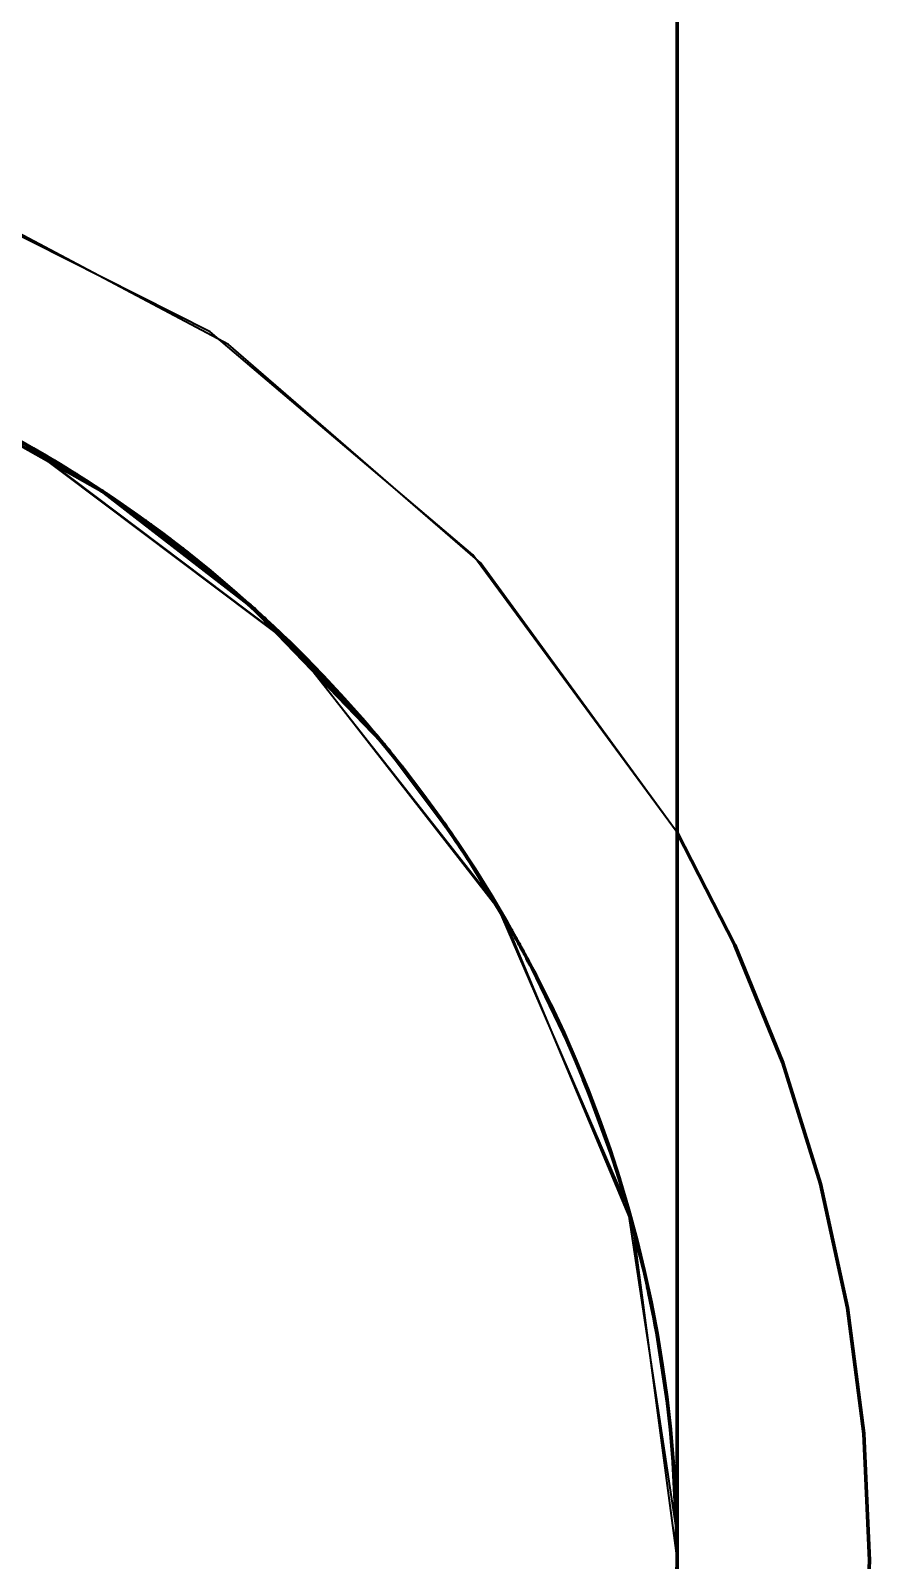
# Model space of a CAD drawing. Header units: millimetres. Extents: x 0 to 2382, y 0 to 420.
# Drawn here: x 185.59 to 185.7209, y 120.2906 to 120.5293 of the extents above; entities that cross this region are included whole.
import ezdxf

# ---------------------------------------------------------------- set-up
doc = ezdxf.new("R2010")
doc.units = ezdxf.units.MM
doc.linetypes.add('IRAM-E-TRAZOS', pattern=[5, 4, -1])
doc.layers.add('01-VISIBLE', color=7, linetype='CONTINUOUS', lineweight=70)
doc.layers.add('02-OCULTA', color=4, linetype='IRAM-E-TRAZOS', lineweight=35)

msp = doc.modelspace()

# ---------------------------------------------------------------- linework, layer by layer
at = {"layer": '01-VISIBLE'}
for points in [[(185.69085, 119.81063), (185.69085, 119.86116), (185.69085, 119.91168), (185.69085, 119.96221), (185.69085, 120.01274), (185.69085, 120.06326), (185.69085, 120.11379), (185.69085, 120.16432), (185.69085, 120.21484), (185.69085, 120.26537), (185.69085, 120.3159), (185.69085, 120.36642), (185.69085, 120.41695), (185.69085, 120.46747), (185.69085, 120.518), (185.69085, 120.56853), (185.69085, 120.61905), (185.69085, 120.66958), (185.69085, 120.72011), (185.69085, 120.77063)], [(185.69085, 120.29063), (185.69085, 120.34397), (185.69085, 120.3973), (185.69085, 120.45063), (185.69085, 120.50397), (185.69085, 120.5573), (185.69085, 120.61063), (185.69085, 120.66397), (185.69085, 120.7173), (185.69085, 120.77063)], [(185.49085, 120.49063), (185.52002, 120.48849), (185.54857, 120.48212), (185.57589, 120.47165), (185.60138, 120.45732), (185.62451, 120.43941), (185.64478, 120.41832)], [(185.59338, 120.46235), (185.59239, 120.46294), (185.59139, 120.46353), (185.59039, 120.4641), (185.58939, 120.46468), (185.58838, 120.46524), (185.58737, 120.4658)], [(185.59382, 120.46209), (185.59375, 120.46213), (185.59368, 120.46217), (185.59361, 120.46222), (185.59354, 120.46226), (185.59346, 120.4623), (185.59339, 120.46234)], [(185.59424, 120.46184), (185.59417, 120.46188), (185.5941, 120.46192), (185.59403, 120.46196), (185.59396, 120.462), (185.59389, 120.46204), (185.59383, 120.46208)], [(185.59699, 120.46014), (185.59696, 120.46016), (185.59693, 120.46018), (185.5969, 120.4602), (185.59686, 120.46022), (185.59683, 120.46024), (185.5968, 120.46026)], [(185.59716, 120.46004), (185.59714, 120.46005), (185.59711, 120.46007), (185.59708, 120.46009), (185.59706, 120.4601), (185.59703, 120.46012), (185.59701, 120.46013)], [(185.5972, 120.46001), (185.5972, 120.46001), (185.5972, 120.46001), (185.5972, 120.46001), (185.5972, 120.46001), (185.5972, 120.46001), (185.5972, 120.46002)], [(185.59741, 120.45988), (185.59741, 120.45988), (185.59741, 120.45988), (185.59741, 120.45988), (185.59741, 120.45988), (185.59741, 120.45988), (185.59741, 120.45988)], [(185.59761, 120.45975), (185.59761, 120.45975), (185.59761, 120.45975), (185.59761, 120.45975), (185.59761, 120.45975), (185.59761, 120.45975), (185.59761, 120.45975)], [(185.59781, 120.45963), (185.59781, 120.45963), (185.59781, 120.45963), (185.59781, 120.45963), (185.59781, 120.45963), (185.59781, 120.45963), (185.59781, 120.45963)], [(185.59802, 120.4595), (185.59802, 120.4595), (185.59802, 120.4595), (185.59802, 120.4595), (185.59802, 120.4595), (185.59802, 120.4595), (185.59802, 120.4595)], [(185.59822, 120.45937), (185.59822, 120.45937), (185.59822, 120.45937), (185.59822, 120.45937), (185.59822, 120.45937), (185.59822, 120.45937), (185.59822, 120.45937)], [(185.59842, 120.45924), (185.59842, 120.45924), (185.59842, 120.45924), (185.59842, 120.45924), (185.59842, 120.45924), (185.59842, 120.45924), (185.59842, 120.45924)], [(185.59862, 120.45911), (185.59862, 120.45911), (185.59862, 120.45911), (185.59862, 120.45911), (185.59862, 120.45911), (185.59862, 120.45911), (185.59862, 120.45911)], [(185.59883, 120.45898), (185.59883, 120.45898), (185.59883, 120.45898), (185.59883, 120.45898), (185.59883, 120.45898), (185.59883, 120.45898), (185.59883, 120.45898)], [(185.59903, 120.45885), (185.59903, 120.45885), (185.59903, 120.45885), (185.59903, 120.45885), (185.59903, 120.45885), (185.59903, 120.45885), (185.59903, 120.45885)], [(185.59923, 120.45872), (185.59923, 120.45872), (185.59923, 120.45872), (185.59923, 120.45872), (185.59923, 120.45872), (185.59923, 120.45872), (185.59923, 120.45872)], [(185.59943, 120.45859), (185.59943, 120.45859), (185.59943, 120.45859), (185.59943, 120.45859), (185.59943, 120.45859), (185.59943, 120.45859), (185.59943, 120.45859)], [(185.59983, 120.45833), (185.59983, 120.45833), (185.59983, 120.45833), (185.59983, 120.45833), (185.59983, 120.45833), (185.59983, 120.45833), (185.59983, 120.45833)], [(185.60003, 120.4582), (185.60003, 120.4582), (185.60003, 120.4582), (185.60003, 120.4582), (185.60003, 120.4582), (185.60003, 120.4582), (185.60003, 120.4582)], [(185.60023, 120.45807), (185.60023, 120.45807), (185.60023, 120.45807), (185.60023, 120.45807), (185.60023, 120.45807), (185.60023, 120.45807), (185.60023, 120.45807)], [(185.60043, 120.45794), (185.60043, 120.45794), (185.60043, 120.45794), (185.60043, 120.45794), (185.60043, 120.45794), (185.60043, 120.45794), (185.60043, 120.45794)], [(185.60059, 120.45783), (185.60059, 120.45783), (185.60059, 120.45783), (185.60059, 120.45783), (185.60059, 120.45783), (185.60059, 120.45783), (185.60059, 120.45783)], [(185.60075, 120.45773), (185.60075, 120.45773), (185.60075, 120.45773), (185.60075, 120.45773), (185.60075, 120.45773), (185.60075, 120.45773), (185.60075, 120.45773)], [(185.60091, 120.45762), (185.60091, 120.45762), (185.60091, 120.45762), (185.60091, 120.45762), (185.60091, 120.45762), (185.60091, 120.45762), (185.60091, 120.45762)], [(185.60137, 120.45733), (185.60131, 120.45736), (185.60125, 120.4574), (185.60119, 120.45744), (185.60113, 120.45748), (185.60106, 120.45752), (185.601, 120.45756)], [(185.60233, 120.45668), (185.60223, 120.45675), (185.60213, 120.45682), (185.60203, 120.45688), (185.60193, 120.45695), (185.60182, 120.45702), (185.60172, 120.45709)], [(185.60793, 120.45279), (185.6079, 120.4528), (185.60787, 120.45282), (185.60785, 120.45284), (185.60782, 120.45286), (185.60779, 120.45288), (185.60777, 120.4529)], [(185.60823, 120.45256), (185.60823, 120.45257), (185.60822, 120.45257), (185.60822, 120.45257), (185.60822, 120.45257), (185.60821, 120.45258), (185.60821, 120.45258)], [(185.60872, 120.45221), (185.60871, 120.45221), (185.6087, 120.45222), (185.60869, 120.45223), (185.60868, 120.45224), (185.60867, 120.45225), (185.60865, 120.45226)], [(185.6091, 120.45193), (185.6091, 120.45193), (185.6091, 120.45193), (185.6091, 120.45193), (185.6091, 120.45193), (185.6091, 120.45193), (185.6091, 120.45193)], [(185.60958, 120.45157), (185.60958, 120.45158), (185.60957, 120.45159), (185.60956, 120.45159), (185.60955, 120.4516), (185.60954, 120.4516), (185.60954, 120.45161)], [(185.61001, 120.45126), (185.61001, 120.45126), (185.61, 120.45127), (185.60999, 120.45127), (185.60999, 120.45128), (185.60998, 120.45128), (185.60998, 120.45129)], [(185.61007, 120.45122), (185.61006, 120.45122), (185.61005, 120.45123), (185.61005, 120.45123), (185.61004, 120.45123), (185.61004, 120.45124), (185.61003, 120.45124)], [(185.61012, 120.45118), (185.61011, 120.45118), (185.6101, 120.45119), (185.61009, 120.4512), (185.61009, 120.4512), (185.61008, 120.45121), (185.61007, 120.45122)], [(185.61017, 120.45114), (185.61016, 120.45114), (185.61016, 120.45115), (185.61015, 120.45116), (185.61014, 120.45116), (185.61013, 120.45117), (185.61012, 120.45117)], [(185.61023, 120.4511), (185.61022, 120.4511), (185.61021, 120.45111), (185.6102, 120.45112), (185.61019, 120.45112), (185.61019, 120.45113), (185.61018, 120.45113)], [(185.61028, 120.45106), (185.61027, 120.45106), (185.61026, 120.45107), (185.61026, 120.45108), (185.61025, 120.45108), (185.61024, 120.45109), (185.61023, 120.45109)], [(185.61033, 120.45102), (185.61033, 120.45103), (185.61032, 120.45103), (185.61031, 120.45104), (185.6103, 120.45104), (185.6103, 120.45105), (185.61029, 120.45105)], [(185.61039, 120.45098), (185.61038, 120.45099), (185.61037, 120.45099), (185.61037, 120.451), (185.61036, 120.451), (185.61035, 120.45101), (185.61034, 120.45101)], [(185.61044, 120.45094), (185.61043, 120.45095), (185.61043, 120.45095), (185.61042, 120.45095), (185.61041, 120.45096), (185.61041, 120.45096), (185.6104, 120.45097)], [(185.61049, 120.4509), (185.61049, 120.45091), (185.61048, 120.45091), (185.61047, 120.45091), (185.61047, 120.45092), (185.61046, 120.45092), (185.61045, 120.45093)], [(185.61055, 120.45086), (185.61054, 120.45087), (185.61053, 120.45087), (185.61053, 120.45087), (185.61052, 120.45088), (185.61052, 120.45088), (185.61051, 120.45089)], [(185.6106, 120.45082), (185.61059, 120.45083), (185.61058, 120.45083), (185.61057, 120.45084), (185.61056, 120.45085), (185.61056, 120.45085), (185.61055, 120.45086)], [(185.61065, 120.45078), (185.61064, 120.45079), (185.61064, 120.45079), (185.61063, 120.4508), (185.61062, 120.45081), (185.61061, 120.45081), (185.6106, 120.45082)], [(185.61071, 120.45074), (185.6107, 120.45075), (185.61069, 120.45075), (185.61068, 120.45076), (185.61067, 120.45077), (185.61066, 120.45077), (185.61066, 120.45078)], [(185.61076, 120.4507), (185.61075, 120.45071), (185.61074, 120.45071), (185.61073, 120.45072), (185.61073, 120.45072), (185.61072, 120.45073), (185.61071, 120.45074)], [(185.61081, 120.45066), (185.6108, 120.45067), (185.6108, 120.45067), (185.61079, 120.45068), (185.61078, 120.45068), (185.61077, 120.45069), (185.61077, 120.4507)], [(185.61086, 120.45062), (185.61086, 120.45063), (185.61085, 120.45063), (185.61084, 120.45064), (185.61084, 120.45064), (185.61083, 120.45065), (185.61082, 120.45065)], [(185.61092, 120.45058), (185.61091, 120.45059), (185.6109, 120.45059), (185.6109, 120.4506), (185.61089, 120.4506), (185.61088, 120.45061), (185.61088, 120.45061)], [(185.61097, 120.45054), (185.61096, 120.45055), (185.61096, 120.45055), (185.61095, 120.45056), (185.61094, 120.45056), (185.61094, 120.45057), (185.61093, 120.45057)], [(185.61102, 120.4505), (185.61102, 120.45051), (185.61101, 120.45051), (185.611, 120.45052), (185.611, 120.45052), (185.61099, 120.45053), (185.61099, 120.45053)], [(185.61108, 120.45046), (185.61107, 120.45047), (185.61106, 120.45047), (185.61106, 120.45048), (185.61105, 120.45048), (185.61105, 120.45049), (185.61104, 120.45049)], [(185.61113, 120.45042), (185.61112, 120.45043), (185.61112, 120.45043), (185.61111, 120.45044), (185.61111, 120.45044), (185.6111, 120.45044), (185.6111, 120.45045)], [(185.61118, 120.45038), (185.61117, 120.45039), (185.61117, 120.4504), (185.61116, 120.4504), (185.61115, 120.45041), (185.61114, 120.45041), (185.61113, 120.45042)], [(185.61124, 120.45034), (185.61123, 120.45035), (185.61122, 120.45035), (185.61121, 120.45036), (185.6112, 120.45037), (185.61119, 120.45037), (185.61119, 120.45038)], [(185.61129, 120.4503), (185.61128, 120.45031), (185.61127, 120.45031), (185.61127, 120.45032), (185.61126, 120.45033), (185.61125, 120.45033), (185.61124, 120.45034)], [(185.61134, 120.45026), (185.61133, 120.45027), (185.61133, 120.45027), (185.61132, 120.45028), (185.61131, 120.45029), (185.6113, 120.45029), (185.6113, 120.4503)], [(185.6114, 120.45022), (185.61139, 120.45023), (185.61138, 120.45023), (185.61137, 120.45024), (185.61137, 120.45024), (185.61136, 120.45025), (185.61135, 120.45026)], [(185.61145, 120.45018), (185.61144, 120.45019), (185.61143, 120.45019), (185.61143, 120.4502), (185.61142, 120.4502), (185.61141, 120.45021), (185.61141, 120.45021)], [(185.6115, 120.45014), (185.61149, 120.45015), (185.61149, 120.45015), (185.61148, 120.45016), (185.61147, 120.45016), (185.61147, 120.45017), (185.61146, 120.45017)], [(185.61155, 120.4501), (185.61155, 120.45011), (185.61154, 120.45011), (185.61153, 120.45012), (185.61153, 120.45012), (185.61152, 120.45013), (185.61151, 120.45013)], [(185.61161, 120.45006), (185.6116, 120.45007), (185.61159, 120.45007), (185.61159, 120.45008), (185.61158, 120.45008), (185.61157, 120.45009), (185.61157, 120.45009)], [(185.61166, 120.45002), (185.61165, 120.45003), (185.61165, 120.45003), (185.61164, 120.45004), (185.61164, 120.45004), (185.61163, 120.45005), (185.61162, 120.45005)], [(185.61171, 120.44998), (185.6117, 120.44999), (185.6117, 120.45), (185.61169, 120.45), (185.61168, 120.45001), (185.61167, 120.45002), (185.61166, 120.45002)], [(185.61177, 120.44994), (185.61176, 120.44995), (185.61175, 120.44996), (185.61174, 120.44996), (185.61173, 120.44997), (185.61172, 120.44997), (185.61171, 120.44998)], [(185.61182, 120.4499), (185.61181, 120.44991), (185.6118, 120.44991), (185.61179, 120.44992), (185.61179, 120.44993), (185.61178, 120.44993), (185.61177, 120.44994)], [(185.61187, 120.44986), (185.61186, 120.44987), (185.61186, 120.44987), (185.61185, 120.44988), (185.61184, 120.44989), (185.61183, 120.44989), (185.61182, 120.4499)], [(185.61192, 120.44982), (185.61192, 120.44983), (185.61191, 120.44983), (185.6119, 120.44984), (185.61189, 120.44984), (185.61189, 120.44985), (185.61188, 120.44986)], [(185.61198, 120.44978), (185.61197, 120.44979), (185.61196, 120.44979), (185.61195, 120.4498), (185.61195, 120.4498), (185.61194, 120.44981), (185.61193, 120.44982)], [(185.61203, 120.44974), (185.61202, 120.44975), (185.61202, 120.44975), (185.61201, 120.44976), (185.612, 120.44976), (185.61199, 120.44977), (185.61199, 120.44977)], [(185.61208, 120.4497), (185.61208, 120.44971), (185.61207, 120.44971), (185.61206, 120.44972), (185.61205, 120.44972), (185.61205, 120.44973), (185.61204, 120.44973)], [(185.61213, 120.44966), (185.61213, 120.44967), (185.61212, 120.44967), (185.61212, 120.44968), (185.61211, 120.44968), (185.6121, 120.44969), (185.6121, 120.44969)], [(185.61219, 120.44962), (185.61218, 120.44963), (185.61217, 120.44963), (185.61217, 120.44964), (185.61216, 120.44964), (185.61216, 120.44964), (185.61215, 120.44965)], [(185.61412, 120.44813), (185.61389, 120.44831), (185.61366, 120.44849), (185.61343, 120.44867), (185.6132, 120.44885), (185.61296, 120.44903), (185.61273, 120.44921)], [(185.61423, 120.44804), (185.61422, 120.44805), (185.61421, 120.44806), (185.6142, 120.44806), (185.61419, 120.44807), (185.61418, 120.44808), (185.61417, 120.44808)], [(185.61442, 120.44789), (185.61442, 120.4479), (185.61441, 120.4479), (185.61441, 120.4479), (185.61441, 120.4479), (185.61441, 120.4479), (185.61441, 120.4479)], [(185.61454, 120.4478), (185.61453, 120.44781), (185.61451, 120.44782), (185.6145, 120.44783), (185.61448, 120.44784), (185.61447, 120.44785), (185.61446, 120.44786)], [(185.61476, 120.44762), (185.61476, 120.44762), (185.61476, 120.44762), (185.61476, 120.44762), (185.61476, 120.44762), (185.61476, 120.44762), (185.61476, 120.44762)], [(185.61499, 120.44744), (185.61499, 120.44744), (185.61499, 120.44744), (185.61499, 120.44745), (185.61499, 120.44745), (185.61499, 120.44745), (185.61499, 120.44745)], [(185.61517, 120.4473), (185.61516, 120.44731), (185.61515, 120.44731), (185.61514, 120.44732), (185.61513, 120.44733), (185.61512, 120.44734), (185.61512, 120.44734)], [(185.61535, 120.44716), (185.61535, 120.44716), (185.61535, 120.44716), (185.61535, 120.44716), (185.61535, 120.44716), (185.61535, 120.44716), (185.61535, 120.44716)], [(185.61553, 120.44701), (185.61553, 120.44701), (185.61553, 120.44701), (185.61553, 120.44701), (185.61553, 120.44701), (185.61553, 120.44701), (185.61553, 120.44701)], [(185.61572, 120.44687), (185.61572, 120.44687), (185.61572, 120.44687), (185.61572, 120.44687), (185.61572, 120.44687), (185.61572, 120.44687), (185.61572, 120.44687)], [(185.6159, 120.44672), (185.6159, 120.44672), (185.6159, 120.44672), (185.6159, 120.44672), (185.6159, 120.44672), (185.6159, 120.44672), (185.6159, 120.44672)], [(185.61608, 120.44657), (185.61608, 120.44657), (185.61608, 120.44657), (185.61608, 120.44657), (185.61608, 120.44657), (185.61608, 120.44657), (185.61608, 120.44657)], [(185.61626, 120.44643), (185.61626, 120.44643), (185.61626, 120.44643), (185.61626, 120.44643), (185.61626, 120.44643), (185.61626, 120.44643), (185.61626, 120.44643)], [(185.61644, 120.44628), (185.61644, 120.44628), (185.61644, 120.44628), (185.61644, 120.44628), (185.61644, 120.44628), (185.61644, 120.44628), (185.61644, 120.44628)], [(185.61662, 120.44614), (185.61662, 120.44614), (185.61662, 120.44614), (185.61662, 120.44614), (185.61662, 120.44614), (185.61662, 120.44614), (185.61662, 120.44614)], [(185.6168, 120.44599), (185.6168, 120.44599), (185.6168, 120.44599), (185.6168, 120.44599), (185.6168, 120.44599), (185.6168, 120.44599), (185.6168, 120.44599)], [(185.62502, 120.43895), (185.62483, 120.43913), (185.62463, 120.4393), (185.62444, 120.43947), (185.62425, 120.43965), (185.62405, 120.43982), (185.62386, 120.44)], [(185.62588, 120.43817), (185.62588, 120.43817), (185.62588, 120.43817), (185.62588, 120.43817), (185.62588, 120.43817), (185.62588, 120.43817), (185.62588, 120.43817)], [(185.62611, 120.43796), (185.62611, 120.43796), (185.62611, 120.43796), (185.62611, 120.43796), (185.62611, 120.43796), (185.62611, 120.43796), (185.62611, 120.43796)], [(185.62674, 120.43737), (185.62668, 120.43744), (185.62661, 120.4375), (185.62654, 120.43756), (185.62647, 120.43763), (185.6264, 120.43769), (185.62633, 120.43775)], [(185.63351, 120.43081), (185.6324, 120.43192), (185.63129, 120.43303), (185.63017, 120.43412), (185.62905, 120.43521), (185.62791, 120.43629), (185.62676, 120.43735)], [(185.64588, 120.41699), (185.64524, 120.41777), (185.6446, 120.41854), (185.64396, 120.41931), (185.64331, 120.42008), (185.64266, 120.42084), (185.642, 120.42161)], [(185.64502, 120.41804), (185.6452, 120.41782), (185.64538, 120.4176), (185.64556, 120.41738), (185.64574, 120.41716), (185.64592, 120.41693), (185.6461, 120.41671)], [(185.64611, 120.41671), (185.64607, 120.41675), (185.64603, 120.4168), (185.646, 120.41685), (185.64596, 120.41689), (185.64592, 120.41694), (185.64588, 120.41699)], [(185.64787, 120.4145), (185.64758, 120.41487), (185.64729, 120.41524), (185.647, 120.4156), (185.6467, 120.41597), (185.64641, 120.41634), (185.64611, 120.4167)], [(185.64797, 120.41438), (185.64796, 120.41439), (185.64795, 120.41441), (185.64793, 120.41443), (185.64792, 120.41444), (185.64791, 120.41446), (185.6479, 120.41447)], [(185.64805, 120.41428), (185.64804, 120.4143), (185.64802, 120.41431), (185.64801, 120.41433), (185.648, 120.41434), (185.64799, 120.41436), (185.64798, 120.41437)], [(185.64806, 120.41427), (185.64806, 120.41427), (185.64806, 120.41427), (185.64806, 120.41427), (185.64805, 120.41427), (185.64805, 120.41427), (185.64805, 120.41427)], [(185.6547, 120.40532), (185.65466, 120.40538), (185.65462, 120.40544), (185.65458, 120.40549), (185.65454, 120.40555), (185.6545, 120.40561), (185.65446, 120.40567)], [(185.65482, 120.40515), (185.6548, 120.40518), (185.65478, 120.40521), (185.65476, 120.40524), (185.65474, 120.40527), (185.65472, 120.40529), (185.6547, 120.40532)], [(185.65713, 120.40177), (185.65675, 120.40234), (185.65636, 120.4029), (185.65598, 120.40347), (185.6556, 120.40403), (185.65521, 120.40459), (185.65482, 120.40515)], [(185.72085, 120.29063), (185.72, 120.31041), (185.71745, 120.33003), (185.71322, 120.34937), (185.70735, 120.36827), (185.69987, 120.3866), (185.69085, 120.40421)], [(185.72085, 120.29063), (185.72, 120.31041), (185.71745, 120.33003), (185.71322, 120.34937), (185.70735, 120.36827), (185.69987, 120.3866), (185.69085, 120.40421)], [(185.65715, 120.40174), (185.65715, 120.40174), (185.65714, 120.40175), (185.65714, 120.40175), (185.65714, 120.40175), (185.65714, 120.40175), (185.65714, 120.40175)], [(185.65731, 120.4015), (185.65729, 120.40152), (185.65728, 120.40155), (185.65726, 120.40157), (185.65725, 120.40159), (185.65723, 120.40162), (185.65721, 120.40164)], [(185.65842, 120.39981), (185.65824, 120.40008), (185.65807, 120.40035), (185.65789, 120.40063), (185.65771, 120.4009), (185.65753, 120.40117), (185.65735, 120.40144)], [(185.6589, 120.39907), (185.65893, 120.39903), (185.65895, 120.39899), (185.65898, 120.39895), (185.65901, 120.39891), (185.65903, 120.39886), (185.65906, 120.39882)], [(185.6591, 120.39877), (185.6591, 120.39877), (185.6591, 120.39877), (185.6591, 120.39877), (185.6591, 120.39877), (185.6591, 120.39877), (185.6591, 120.39877)], [(185.6591, 120.39876), (185.65913, 120.39872), (185.65916, 120.39868), (185.65918, 120.39863), (185.65921, 120.39859), (185.65924, 120.39855), (185.65926, 120.39851)], [(185.6593, 120.39844), (185.65931, 120.39843), (185.65932, 120.39842), (185.65933, 120.39841), (185.65934, 120.3984), (185.65934, 120.39838), (185.65935, 120.39837)], [(185.65935, 120.39837), (185.65935, 120.39837), (185.65936, 120.39836), (185.65936, 120.39836), (185.65936, 120.39835), (185.65936, 120.39835), (185.65937, 120.39835)], [(185.66508, 120.38885), (185.66507, 120.38886), (185.66506, 120.38888), (185.66505, 120.38889), (185.66504, 120.38891), (185.66503, 120.38893), (185.66502, 120.38894)], [(185.66614, 120.38692), (185.66597, 120.38724), (185.66579, 120.38756), (185.66561, 120.38788), (185.66544, 120.3882), (185.66526, 120.38852), (185.66508, 120.38884)], [(185.66704, 120.38528), (185.66689, 120.38556), (185.66674, 120.38583), (185.66659, 120.3861), (185.66644, 120.38638), (185.66629, 120.38665), (185.66615, 120.38692)], [(185.66713, 120.3851), (185.66712, 120.38513), (185.6671, 120.38516), (185.66708, 120.38519), (185.66707, 120.38522), (185.66705, 120.38525), (185.66704, 120.38528)], [(185.66881, 120.3819), (185.66854, 120.38244), (185.66826, 120.38297), (185.66798, 120.3835), (185.6677, 120.38404), (185.66742, 120.38457), (185.66714, 120.3851)], [(185.66868, 120.38215), (185.66868, 120.38215), (185.66868, 120.38215), (185.66868, 120.38215), (185.66868, 120.38215), (185.66868, 120.38215), (185.66868, 120.38215)], [(185.66877, 120.38199), (185.66877, 120.38199), (185.66877, 120.38199), (185.66877, 120.38199), (185.66877, 120.38199), (185.66877, 120.38199), (185.66877, 120.38199)], [(185.6689, 120.38172), (185.66889, 120.38175), (185.66887, 120.38178), (185.66886, 120.38181), (185.66884, 120.38184), (185.66883, 120.38187), (185.66881, 120.3819)], [(185.66885, 120.38182), (185.66885, 120.38182), (185.66885, 120.38182), (185.66885, 120.38182), (185.66885, 120.38182), (185.66885, 120.38182), (185.66885, 120.38182)], [(185.67219, 120.37499), (185.67166, 120.37612), (185.67112, 120.37724), (185.67058, 120.37837), (185.67003, 120.37949), (185.66947, 120.38061), (185.6689, 120.38172)], [(185.66894, 120.38165), (185.66894, 120.38165), (185.66894, 120.38165), (185.66894, 120.38165), (185.66894, 120.38165), (185.66894, 120.38165), (185.66894, 120.38165)], [(185.67476, 120.36923), (185.67476, 120.36923), (185.67476, 120.36923), (185.67476, 120.36923), (185.67476, 120.36923), (185.67476, 120.36923), (185.67476, 120.36923)], [(185.67483, 120.36907), (185.67483, 120.36907), (185.67483, 120.36907), (185.67483, 120.36907), (185.67483, 120.36907), (185.67483, 120.36907), (185.67483, 120.36907)], [(185.67489, 120.36891), (185.67489, 120.36891), (185.67489, 120.36891), (185.67489, 120.36891), (185.67489, 120.36891), (185.67489, 120.36891), (185.67489, 120.36891)], [(185.67613, 120.36593), (185.67613, 120.36595), (185.67612, 120.36596), (185.67611, 120.36598), (185.67611, 120.366), (185.6761, 120.36601), (185.67609, 120.36603)], [(185.67617, 120.36585), (185.67617, 120.36585), (185.67617, 120.36585), (185.67617, 120.36585), (185.67617, 120.36585), (185.67617, 120.36585), (185.67617, 120.36585)], [(185.6762, 120.36578), (185.6762, 120.36578), (185.6762, 120.36578), (185.6762, 120.36578), (185.6762, 120.36578), (185.6762, 120.36578), (185.6762, 120.36578)], [(185.67833, 120.36029), (185.67799, 120.3612), (185.67764, 120.36211), (185.67729, 120.36301), (185.67694, 120.36392), (185.67658, 120.36482), (185.67622, 120.36572)], [(185.68623, 120.33338), (185.68623, 120.3334), (185.68622, 120.33341), (185.68622, 120.33342), (185.68622, 120.33343), (185.68622, 120.33344), (185.68621, 120.33345)], [(185.68641, 120.33253), (185.68638, 120.33267), (185.68635, 120.33281), (185.68632, 120.33295), (185.68629, 120.33309), (185.68626, 120.33324), (185.68623, 120.33338)], [(185.68646, 120.33233), (185.68645, 120.33236), (185.68644, 120.33239), (185.68643, 120.33243), (185.68643, 120.33246), (185.68642, 120.33249), (185.68641, 120.33253)], [(185.6879, 120.32488), (185.68768, 120.32612), (185.68745, 120.32737), (185.68721, 120.32861), (185.68697, 120.32984), (185.68672, 120.33108), (185.68646, 120.33232)], [(185.68794, 120.32463), (185.68793, 120.32466), (185.68793, 120.32469), (185.68792, 120.32473), (185.68792, 120.32476), (185.68791, 120.32479), (185.68791, 120.32483)], [(185.69027, 120.30587), (185.69027, 120.3059), (185.69026, 120.30593), (185.69026, 120.30597), (185.69026, 120.306), (185.69026, 120.30603), (185.69025, 120.30607)], [(185.69027, 120.3058), (185.69027, 120.3058), (185.69027, 120.3058), (185.69027, 120.3058), (185.69027, 120.3058), (185.69027, 120.3058), (185.69027, 120.3058)], [(185.69028, 120.30569), (185.69028, 120.30569), (185.69028, 120.30569), (185.69028, 120.30569), (185.69028, 120.30569), (185.69028, 120.30569), (185.69028, 120.30569)], [(185.69051, 120.30232), (185.69051, 120.30232), (185.69051, 120.30232), (185.69051, 120.30232), (185.69051, 120.30232), (185.69051, 120.30232), (185.69051, 120.30232)], [(185.69052, 120.3022), (185.69052, 120.3022), (185.69052, 120.30219), (185.69052, 120.30219), (185.69052, 120.30219), (185.69052, 120.30219), (185.69052, 120.30218)], [(185.69052, 120.30216), (185.69054, 120.30172), (185.69057, 120.30128), (185.69059, 120.30085), (185.69061, 120.30041), (185.69063, 120.29997), (185.69065, 120.29953)], [(185.69065, 120.29953), (185.69066, 120.29948), (185.69066, 120.29943), (185.69066, 120.29938), (185.69066, 120.29933), (185.69066, 120.29928), (185.69067, 120.29923)], [(185.69067, 120.29923), (185.69067, 120.29921), (185.69067, 120.29919), (185.69067, 120.29917), (185.69067, 120.29915), (185.69067, 120.29913), (185.69067, 120.29911)], [(185.69077, 120.29635), (185.69077, 120.29635), (185.69077, 120.29635), (185.69077, 120.29635), (185.69077, 120.29635), (185.69077, 120.29635), (185.69077, 120.29635)], [(185.69081, 120.29476), (185.6908, 120.29501), (185.6908, 120.29525), (185.69079, 120.2955), (185.69079, 120.29575), (185.69078, 120.29599), (185.69077, 120.29624)], [(185.69081, 120.29474), (185.69082, 120.29405), (185.69083, 120.29337), (185.69084, 120.29269), (185.69085, 120.292), (185.69085, 120.29132), (185.69085, 120.29063)], [(185.69085, 120.29063), (185.69085, 120.29132), (185.69085, 120.292), (185.69084, 120.29269), (185.69083, 120.29337), (185.69082, 120.29405), (185.69081, 120.29474)], [(185.69085, 120.29063), (185.69059, 120.28036), (185.6898, 120.27012), (185.68848, 120.25993), (185.68664, 120.24983), (185.68429, 120.23983), (185.68143, 120.22996)], [(185.69081, 120.28653), (185.69082, 120.28721), (185.69083, 120.28789), (185.69084, 120.28858), (185.69085, 120.28926), (185.69085, 120.28995), (185.69085, 120.29063)], [(185.69085, 120.17705), (185.69987, 120.19467), (185.70735, 120.21299), (185.71322, 120.2319), (185.71745, 120.25123), (185.72, 120.27086), (185.72085, 120.29063)], [(185.69085, 120.17705), (185.69987, 120.19467), (185.70735, 120.21299), (185.71322, 120.2319), (185.71745, 120.25123), (185.72, 120.27086), (185.72085, 120.29063)], [(185.69085, 119.81063), (185.69085, 119.86397), (185.69085, 119.9173), (185.69085, 119.97063), (185.69085, 120.02397), (185.69085, 120.0773), (185.69085, 120.13063), (185.69085, 120.18397), (185.69085, 120.2373), (185.69085, 120.29063)]]:
    msp.add_lwpolyline(points, dxfattribs=at)
msp.add_circle((185.49085, 120.29063), 0.2, dxfattribs=at)
at = {"layer": '02-OCULTA'}
for points in [[(185.69085, 120.40421), (185.66021, 120.44625), (185.62091, 120.48033), (185.57495, 120.50471), (185.52469, 120.51813), (185.4727, 120.51992), (185.42164, 120.50997), (185.37412, 120.48881), (185.33257, 120.45751), (185.29912, 120.41767), (185.27547, 120.37133)], [(185.69085, 120.40421), (185.65902, 120.44754), (185.618, 120.48229), (185.57003, 120.50657), (185.51773, 120.51906), (185.46397, 120.51906), (185.41167, 120.50657), (185.3637, 120.48229), (185.32268, 120.44754), (185.29085, 120.40421)], [(185.48753, 120.4906), (185.53994, 120.48451), (185.58893, 120.46493), (185.63109, 120.43322), (185.6635, 120.39159), (185.68389, 120.34293), (185.69085, 120.29063)], [(185.49085, 120.49063), (185.54195, 120.48399), (185.58966, 120.46452), (185.63081, 120.4335), (185.66267, 120.39299), (185.68312, 120.34569), (185.69081, 120.29474)], [(185.59339, 120.46234), (185.59339, 120.46235), (185.59339, 120.46235), (185.59339, 120.46235), (185.59338, 120.46235), (185.59338, 120.46235), (185.59338, 120.46235)], [(185.59383, 120.46208), (185.59383, 120.46209), (185.59383, 120.46209), (185.59382, 120.46209), (185.59382, 120.46209), (185.59382, 120.46209), (185.59382, 120.46209)], [(185.5968, 120.46026), (185.59637, 120.46053), (185.59595, 120.46079), (185.59552, 120.46106), (185.59509, 120.46132), (185.59466, 120.46158), (185.59424, 120.46184)], [(185.59701, 120.46013), (185.59701, 120.46013), (185.597, 120.46014), (185.597, 120.46014), (185.597, 120.46014), (185.597, 120.46014), (185.59699, 120.46014)], [(185.5972, 120.46002), (185.59719, 120.46002), (185.59718, 120.46002), (185.59718, 120.46003), (185.59717, 120.46003), (185.59717, 120.46003), (185.59716, 120.46004)], [(185.59741, 120.45988), (185.59737, 120.4599), (185.59734, 120.45993), (185.59731, 120.45995), (185.59727, 120.45997), (185.59724, 120.45999), (185.5972, 120.46001)], [(185.59761, 120.45975), (185.59758, 120.45978), (185.59754, 120.4598), (185.59751, 120.45982), (185.59748, 120.45984), (185.59744, 120.45986), (185.59741, 120.45988)], [(185.59781, 120.45963), (185.59778, 120.45965), (185.59775, 120.45967), (185.59771, 120.45969), (185.59768, 120.45971), (185.59764, 120.45973), (185.59761, 120.45975)], [(185.59802, 120.4595), (185.59798, 120.45952), (185.59795, 120.45954), (185.59792, 120.45956), (185.59788, 120.45958), (185.59785, 120.4596), (185.59781, 120.45963)], [(185.59822, 120.45937), (185.59819, 120.45939), (185.59815, 120.45941), (185.59812, 120.45943), (185.59808, 120.45945), (185.59805, 120.45948), (185.59802, 120.4595)], [(185.59842, 120.45924), (185.59839, 120.45926), (185.59835, 120.45928), (185.59832, 120.4593), (185.59829, 120.45933), (185.59825, 120.45935), (185.59822, 120.45937)], [(185.59862, 120.45911), (185.59859, 120.45913), (185.59856, 120.45915), (185.59852, 120.45917), (185.59849, 120.4592), (185.59846, 120.45922), (185.59842, 120.45924)], [(185.59883, 120.45898), (185.59879, 120.459), (185.59876, 120.45902), (185.59873, 120.45905), (185.59869, 120.45907), (185.59866, 120.45909), (185.59862, 120.45911)], [(185.59903, 120.45885), (185.59899, 120.45887), (185.59896, 120.45889), (185.59893, 120.45892), (185.59889, 120.45894), (185.59886, 120.45896), (185.59883, 120.45898)], [(185.59923, 120.45872), (185.5992, 120.45874), (185.59916, 120.45876), (185.59913, 120.45879), (185.5991, 120.45881), (185.59906, 120.45883), (185.59903, 120.45885)], [(185.59943, 120.45859), (185.5994, 120.45861), (185.59936, 120.45863), (185.59933, 120.45866), (185.5993, 120.45868), (185.59926, 120.4587), (185.59923, 120.45872)], [(185.59983, 120.45833), (185.59977, 120.45837), (185.5997, 120.45842), (185.59963, 120.45846), (185.59956, 120.4585), (185.5995, 120.45855), (185.59943, 120.45859)], [(185.60003, 120.4582), (185.6, 120.45822), (185.59997, 120.45824), (185.59993, 120.45827), (185.5999, 120.45829), (185.59987, 120.45831), (185.59983, 120.45833)], [(185.60023, 120.45807), (185.6002, 120.45809), (185.60017, 120.45811), (185.60013, 120.45814), (185.6001, 120.45816), (185.60007, 120.45818), (185.60003, 120.4582)], [(185.60043, 120.45794), (185.6004, 120.45796), (185.60037, 120.45798), (185.60033, 120.458), (185.6003, 120.45803), (185.60027, 120.45805), (185.60023, 120.45807)], [(185.60059, 120.45783), (185.60057, 120.45785), (185.60054, 120.45787), (185.60051, 120.45789), (185.60049, 120.4579), (185.60046, 120.45792), (185.60043, 120.45794)], [(185.60075, 120.45773), (185.60073, 120.45775), (185.6007, 120.45776), (185.60067, 120.45778), (185.60065, 120.4578), (185.60062, 120.45782), (185.60059, 120.45783)], [(185.60091, 120.45762), (185.60089, 120.45764), (185.60086, 120.45766), (185.60083, 120.45768), (185.60081, 120.45769), (185.60078, 120.45771), (185.60075, 120.45773)], [(185.601, 120.45756), (185.60099, 120.45757), (185.60097, 120.45758), (185.60096, 120.45759), (185.60094, 120.4576), (185.60093, 120.45761), (185.60091, 120.45762)], [(185.60172, 120.45709), (185.60166, 120.45713), (185.6016, 120.45717), (185.60154, 120.45721), (185.60148, 120.45725), (185.60143, 120.45729), (185.60137, 120.45733)], [(185.60777, 120.4529), (185.60687, 120.45354), (185.60597, 120.45418), (185.60507, 120.45481), (185.60416, 120.45544), (185.60325, 120.45606), (185.60233, 120.45668)], [(185.60821, 120.45258), (185.60816, 120.45261), (185.60812, 120.45265), (185.60807, 120.45268), (185.60802, 120.45272), (185.60797, 120.45275), (185.60793, 120.45279)], [(185.60865, 120.45226), (185.60858, 120.45231), (185.60851, 120.45236), (185.60844, 120.45241), (185.60837, 120.45246), (185.6083, 120.45251), (185.60823, 120.45256)], [(185.6091, 120.45193), (185.60903, 120.45198), (185.60897, 120.45202), (185.60891, 120.45207), (185.60885, 120.45212), (185.60879, 120.45216), (185.60872, 120.45221)], [(185.60954, 120.45161), (185.60946, 120.45166), (185.60939, 120.45172), (185.60932, 120.45177), (185.60925, 120.45182), (185.60917, 120.45188), (185.6091, 120.45193)], [(185.60998, 120.45129), (185.60991, 120.45133), (185.60984, 120.45138), (185.60978, 120.45143), (185.60971, 120.45148), (185.60965, 120.45153), (185.60958, 120.45157)], [(185.61003, 120.45124), (185.61003, 120.45125), (185.61003, 120.45125), (185.61002, 120.45125), (185.61002, 120.45125), (185.61002, 120.45126), (185.61001, 120.45126)], [(185.61007, 120.45122), (185.61007, 120.45122), (185.61007, 120.45122), (185.61007, 120.45122), (185.61007, 120.45122), (185.61007, 120.45122), (185.61007, 120.45122)], [(185.61012, 120.45117), (185.61012, 120.45118), (185.61012, 120.45118), (185.61012, 120.45118), (185.61012, 120.45118), (185.61012, 120.45118), (185.61012, 120.45118)], [(185.61018, 120.45113), (185.61018, 120.45113), (185.61018, 120.45114), (185.61018, 120.45114), (185.61017, 120.45114), (185.61017, 120.45114), (185.61017, 120.45114)], [(185.61023, 120.45109), (185.61023, 120.45109), (185.61023, 120.45109), (185.61023, 120.4511), (185.61023, 120.4511), (185.61023, 120.4511), (185.61023, 120.4511)], [(185.61029, 120.45105), (185.61029, 120.45105), (185.61029, 120.45105), (185.61028, 120.45106), (185.61028, 120.45106), (185.61028, 120.45106), (185.61028, 120.45106)], [(185.61034, 120.45101), (185.61034, 120.45101), (185.61034, 120.45101), (185.61034, 120.45102), (185.61034, 120.45102), (185.61033, 120.45102), (185.61033, 120.45102)], [(185.6104, 120.45097), (185.6104, 120.45097), (185.6104, 120.45097), (185.61039, 120.45097), (185.61039, 120.45098), (185.61039, 120.45098), (185.61039, 120.45098)], [(185.61045, 120.45093), (185.61045, 120.45093), (185.61045, 120.45093), (185.61045, 120.45093), (185.61044, 120.45094), (185.61044, 120.45094), (185.61044, 120.45094)], [(185.61051, 120.45089), (185.61051, 120.45089), (185.6105, 120.45089), (185.6105, 120.45089), (185.6105, 120.4509), (185.6105, 120.4509), (185.61049, 120.4509)], [(185.61055, 120.45086), (185.61055, 120.45086), (185.61055, 120.45086), (185.61055, 120.45086), (185.61055, 120.45086), (185.61055, 120.45086), (185.61055, 120.45086)], [(185.6106, 120.45082), (185.6106, 120.45082), (185.6106, 120.45082), (185.6106, 120.45082), (185.6106, 120.45082), (185.6106, 120.45082), (185.6106, 120.45082)], [(185.61066, 120.45078), (185.61066, 120.45078), (185.61065, 120.45078), (185.61065, 120.45078), (185.61065, 120.45078), (185.61065, 120.45078), (185.61065, 120.45078)], [(185.61071, 120.45074), (185.61071, 120.45074), (185.61071, 120.45074), (185.61071, 120.45074), (185.61071, 120.45074), (185.61071, 120.45074), (185.61071, 120.45074)], [(185.61077, 120.4507), (185.61076, 120.4507), (185.61076, 120.4507), (185.61076, 120.4507), (185.61076, 120.4507), (185.61076, 120.4507), (185.61076, 120.4507)], [(185.61082, 120.45065), (185.61082, 120.45066), (185.61082, 120.45066), (185.61082, 120.45066), (185.61081, 120.45066), (185.61081, 120.45066), (185.61081, 120.45066)], [(185.61088, 120.45061), (185.61087, 120.45061), (185.61087, 120.45062), (185.61087, 120.45062), (185.61087, 120.45062), (185.61087, 120.45062), (185.61086, 120.45062)], [(185.61093, 120.45057), (185.61093, 120.45057), (185.61093, 120.45058), (185.61092, 120.45058), (185.61092, 120.45058), (185.61092, 120.45058), (185.61092, 120.45058)], [(185.61099, 120.45053), (185.61098, 120.45053), (185.61098, 120.45053), (185.61098, 120.45054), (185.61098, 120.45054), (185.61097, 120.45054), (185.61097, 120.45054)], [(185.61104, 120.45049), (185.61104, 120.45049), (185.61104, 120.45049), (185.61103, 120.4505), (185.61103, 120.4505), (185.61103, 120.4505), (185.61102, 120.4505)], [(185.6111, 120.45045), (185.61109, 120.45045), (185.61109, 120.45045), (185.61109, 120.45046), (185.61108, 120.45046), (185.61108, 120.45046), (185.61108, 120.45046)], [(185.61113, 120.45042), (185.61113, 120.45042), (185.61113, 120.45042), (185.61113, 120.45042), (185.61113, 120.45042), (185.61113, 120.45042), (185.61113, 120.45042)], [(185.61119, 120.45038), (185.61119, 120.45038), (185.61119, 120.45038), (185.61118, 120.45038), (185.61118, 120.45038), (185.61118, 120.45038), (185.61118, 120.45038)], [(185.61124, 120.45034), (185.61124, 120.45034), (185.61124, 120.45034), (185.61124, 120.45034), (185.61124, 120.45034), (185.61124, 120.45034), (185.61124, 120.45034)], [(185.6113, 120.4503), (185.61129, 120.4503), (185.61129, 120.4503), (185.61129, 120.4503), (185.61129, 120.4503), (185.61129, 120.4503), (185.61129, 120.4503)], [(185.61135, 120.45026), (185.61135, 120.45026), (185.61135, 120.45026), (185.61135, 120.45026), (185.61134, 120.45026), (185.61134, 120.45026), (185.61134, 120.45026)], [(185.61141, 120.45021), (185.6114, 120.45022), (185.6114, 120.45022), (185.6114, 120.45022), (185.6114, 120.45022), (185.6114, 120.45022), (185.6114, 120.45022)], [(185.61146, 120.45017), (185.61146, 120.45018), (185.61146, 120.45018), (185.61145, 120.45018), (185.61145, 120.45018), (185.61145, 120.45018), (185.61145, 120.45018)], [(185.61151, 120.45013), (185.61151, 120.45013), (185.61151, 120.45014), (185.61151, 120.45014), (185.61151, 120.45014), (185.6115, 120.45014), (185.6115, 120.45014)], [(185.61157, 120.45009), (185.61157, 120.45009), (185.61156, 120.4501), (185.61156, 120.4501), (185.61156, 120.4501), (185.61156, 120.4501), (185.61155, 120.4501)], [(185.61162, 120.45005), (185.61162, 120.45005), (185.61162, 120.45005), (185.61162, 120.45006), (185.61161, 120.45006), (185.61161, 120.45006), (185.61161, 120.45006)], [(185.61166, 120.45002), (185.61166, 120.45002), (185.61166, 120.45002), (185.61166, 120.45002), (185.61166, 120.45002), (185.61166, 120.45002), (185.61166, 120.45002)], [(185.61171, 120.44998), (185.61171, 120.44998), (185.61171, 120.44998), (185.61171, 120.44998), (185.61171, 120.44998), (185.61171, 120.44998), (185.61171, 120.44998)], [(185.61177, 120.44994), (185.61177, 120.44994), (185.61177, 120.44994), (185.61177, 120.44994), (185.61177, 120.44994), (185.61177, 120.44994), (185.61177, 120.44994)], [(185.61182, 120.4499), (185.61182, 120.4499), (185.61182, 120.4499), (185.61182, 120.4499), (185.61182, 120.4499), (185.61182, 120.4499), (185.61182, 120.4499)], [(185.61188, 120.44986), (185.61188, 120.44986), (185.61188, 120.44986), (185.61187, 120.44986), (185.61187, 120.44986), (185.61187, 120.44986), (185.61187, 120.44986)], [(185.61193, 120.44982), (185.61193, 120.44982), (185.61193, 120.44982), (185.61193, 120.44982), (185.61193, 120.44982), (185.61193, 120.44982), (185.61192, 120.44982)], [(185.61199, 120.44977), (185.61199, 120.44978), (185.61198, 120.44978), (185.61198, 120.44978), (185.61198, 120.44978), (185.61198, 120.44978), (185.61198, 120.44978)], [(185.61204, 120.44973), (185.61204, 120.44973), (185.61204, 120.44974), (185.61204, 120.44974), (185.61203, 120.44974), (185.61203, 120.44974), (185.61203, 120.44974)], [(185.6121, 120.44969), (185.61209, 120.44969), (185.61209, 120.44969), (185.61209, 120.4497), (185.61209, 120.4497), (185.61208, 120.4497), (185.61208, 120.4497)], [(185.61215, 120.44965), (185.61215, 120.44965), (185.61215, 120.44965), (185.61214, 120.44966), (185.61214, 120.44966), (185.61214, 120.44966), (185.61213, 120.44966)], [(185.61273, 120.44921), (185.61264, 120.44927), (185.61255, 120.44934), (185.61246, 120.44941), (185.61237, 120.44948), (185.61228, 120.44955), (185.61219, 120.44962)], [(185.61417, 120.44808), (185.61417, 120.44809), (185.61416, 120.4481), (185.61415, 120.44811), (185.61414, 120.44811), (185.61413, 120.44812), (185.61412, 120.44813)], [(185.61441, 120.4479), (185.61438, 120.44792), (185.61435, 120.44795), (185.61432, 120.44797), (185.61429, 120.448), (185.61426, 120.44802), (185.61423, 120.44804)], [(185.61446, 120.44786), (185.61445, 120.44787), (185.61444, 120.44787), (185.61444, 120.44788), (185.61443, 120.44788), (185.61442, 120.44789), (185.61442, 120.44789)], [(185.61476, 120.44762), (185.61473, 120.44765), (185.61469, 120.44768), (185.61465, 120.44771), (185.61462, 120.44774), (185.61458, 120.44777), (185.61454, 120.4478)], [(185.61499, 120.44745), (185.61495, 120.44747), (185.61491, 120.4475), (185.61488, 120.44753), (185.61484, 120.44756), (185.6148, 120.44759), (185.61476, 120.44762)], [(185.61512, 120.44734), (185.61509, 120.44736), (185.61507, 120.44738), (185.61505, 120.44739), (185.61503, 120.44741), (185.61501, 120.44743), (185.61499, 120.44744)], [(185.61535, 120.44716), (185.61532, 120.44718), (185.61529, 120.4472), (185.61526, 120.44723), (185.61523, 120.44725), (185.6152, 120.44728), (185.61517, 120.4473)], [(185.61553, 120.44701), (185.6155, 120.44703), (185.61547, 120.44706), (185.61544, 120.44708), (185.61541, 120.44711), (185.61538, 120.44713), (185.61535, 120.44716)], [(185.61572, 120.44687), (185.61569, 120.44689), (185.61565, 120.44691), (185.61562, 120.44694), (185.61559, 120.44696), (185.61556, 120.44699), (185.61553, 120.44701)], [(185.6159, 120.44672), (185.61587, 120.44674), (185.61584, 120.44677), (185.61581, 120.44679), (185.61578, 120.44682), (185.61575, 120.44684), (185.61572, 120.44687)], [(185.61608, 120.44657), (185.61605, 120.4466), (185.61602, 120.44662), (185.61599, 120.44665), (185.61596, 120.44667), (185.61593, 120.4467), (185.6159, 120.44672)], [(185.61626, 120.44643), (185.61623, 120.44645), (185.6162, 120.44648), (185.61617, 120.4465), (185.61614, 120.44653), (185.61611, 120.44655), (185.61608, 120.44657)], [(185.61644, 120.44628), (185.61641, 120.44631), (185.61638, 120.44633), (185.61635, 120.44636), (185.61632, 120.44638), (185.61629, 120.4464), (185.61626, 120.44643)], [(185.61662, 120.44614), (185.61659, 120.44616), (185.61656, 120.44619), (185.61653, 120.44621), (185.6165, 120.44623), (185.61647, 120.44626), (185.61644, 120.44628)], [(185.6168, 120.44599), (185.61677, 120.44602), (185.61674, 120.44604), (185.61671, 120.44606), (185.61668, 120.44609), (185.61665, 120.44611), (185.61662, 120.44614)], [(185.62386, 120.44), (185.6227, 120.44102), (185.62154, 120.44203), (185.62036, 120.44303), (185.61918, 120.44403), (185.618, 120.44501), (185.6168, 120.44599)], [(185.62588, 120.43817), (185.62574, 120.4383), (185.6256, 120.43843), (185.62545, 120.43856), (185.62531, 120.43869), (185.62516, 120.43882), (185.62502, 120.43895)], [(185.62611, 120.43796), (185.62607, 120.43799), (185.62603, 120.43803), (185.626, 120.43806), (185.62596, 120.4381), (185.62592, 120.43813), (185.62588, 120.43817)], [(185.62633, 120.43775), (185.6263, 120.43779), (185.62626, 120.43782), (185.62622, 120.43786), (185.62618, 120.43789), (185.62615, 120.43792), (185.62611, 120.43796)], [(185.62676, 120.43735), (185.62676, 120.43736), (185.62676, 120.43736), (185.62675, 120.43736), (185.62675, 120.43737), (185.62675, 120.43737), (185.62674, 120.43737)], [(185.642, 120.42161), (185.64062, 120.42318), (185.63923, 120.42473), (185.63782, 120.42627), (185.6364, 120.4278), (185.63496, 120.42931), (185.63351, 120.43081)], [(185.64478, 120.41832), (185.64482, 120.41828), (185.64486, 120.41823), (185.6449, 120.41818), (185.64494, 120.41813), (185.64498, 120.41809), (185.64502, 120.41804)], [(185.64588, 120.41699), (185.64588, 120.41699), (185.64588, 120.41699), (185.64588, 120.41699), (185.64588, 120.41699), (185.64588, 120.41699), (185.64588, 120.41699)], [(185.6461, 120.41671), (185.64837, 120.41387), (185.65058, 120.41099), (185.65274, 120.40807), (185.65485, 120.40511), (185.6569, 120.40211), (185.6589, 120.39907)], [(185.64611, 120.4167), (185.64611, 120.4167), (185.64611, 120.4167), (185.64611, 120.4167), (185.64611, 120.4167), (185.64611, 120.41671), (185.64611, 120.41671)], [(185.6479, 120.41447), (185.64789, 120.41448), (185.64789, 120.41448), (185.64788, 120.41449), (185.64788, 120.41449), (185.64788, 120.4145), (185.64787, 120.4145)], [(185.64798, 120.41437), (185.64798, 120.41437), (185.64798, 120.41437), (185.64797, 120.41437), (185.64797, 120.41437), (185.64797, 120.41438), (185.64797, 120.41438)], [(185.64805, 120.41427), (185.64805, 120.41428), (185.64805, 120.41428), (185.64805, 120.41428), (185.64805, 120.41428), (185.64805, 120.41428), (185.64805, 120.41428)], [(185.65446, 120.40567), (185.65342, 120.40712), (185.65238, 120.40857), (185.65132, 120.41001), (185.65024, 120.41144), (185.64916, 120.41286), (185.64806, 120.41427)], [(185.6547, 120.40532), (185.6547, 120.40532), (185.6547, 120.40532), (185.6547, 120.40532), (185.6547, 120.40532), (185.6547, 120.40532), (185.6547, 120.40532)], [(185.65482, 120.40515), (185.65482, 120.40515), (185.65482, 120.40515), (185.65482, 120.40515), (185.65482, 120.40515), (185.65482, 120.40515), (185.65482, 120.40515)], [(185.65714, 120.40175), (185.65714, 120.40176), (185.65713, 120.40176), (185.65713, 120.40176), (185.65713, 120.40177), (185.65713, 120.40177), (185.65713, 120.40177)], [(185.65721, 120.40164), (185.6572, 120.40166), (185.65719, 120.40168), (185.65718, 120.40169), (185.65717, 120.40171), (185.65716, 120.40173), (185.65715, 120.40174)], [(185.65735, 120.40144), (185.65734, 120.40145), (185.65734, 120.40146), (185.65733, 120.40147), (185.65732, 120.40148), (185.65732, 120.40149), (185.65731, 120.4015)], [(185.66502, 120.38894), (185.66397, 120.39078), (185.6629, 120.39261), (185.66181, 120.39443), (185.6607, 120.39624), (185.65957, 120.39803), (185.65842, 120.39981)], [(185.65906, 120.39882), (185.65907, 120.39881), (185.65907, 120.3988), (185.65908, 120.3988), (185.65909, 120.39879), (185.65909, 120.39878), (185.6591, 120.39877)], [(185.6591, 120.39877), (185.6591, 120.39876), (185.6591, 120.39876), (185.6591, 120.39876), (185.6591, 120.39876), (185.6591, 120.39876), (185.6591, 120.39876)], [(185.65926, 120.39851), (185.65927, 120.3985), (185.65928, 120.39849), (185.65928, 120.39848), (185.65929, 120.39847), (185.6593, 120.39846), (185.6593, 120.39844)], [(185.65935, 120.39837), (185.65935, 120.39837), (185.65935, 120.39837), (185.65935, 120.39837), (185.65935, 120.39837), (185.65935, 120.39837), (185.65935, 120.39837)], [(185.65937, 120.39835), (185.66102, 120.39571), (185.66264, 120.39305), (185.66421, 120.39036), (185.66575, 120.38765), (185.66723, 120.38491), (185.66868, 120.38215)], [(185.66508, 120.38884), (185.66508, 120.38884), (185.66508, 120.38884), (185.66508, 120.38884), (185.66508, 120.38884), (185.66508, 120.38884), (185.66508, 120.38885)], [(185.66615, 120.38692), (185.66614, 120.38692), (185.66614, 120.38692), (185.66614, 120.38692), (185.66614, 120.38692), (185.66614, 120.38692), (185.66614, 120.38692)], [(185.66704, 120.38528), (185.66704, 120.38528), (185.66704, 120.38528), (185.66704, 120.38528), (185.66704, 120.38528), (185.66704, 120.38528), (185.66704, 120.38528)], [(185.66714, 120.3851), (185.66713, 120.3851), (185.66713, 120.3851), (185.66713, 120.3851), (185.66713, 120.3851), (185.66713, 120.3851), (185.66713, 120.3851)], [(185.66868, 120.38215), (185.6687, 120.38213), (185.66871, 120.3821), (185.66872, 120.38207), (185.66874, 120.38204), (185.66875, 120.38201), (185.66877, 120.38199)], [(185.66877, 120.38199), (185.66878, 120.38196), (185.6688, 120.38193), (185.66881, 120.3819), (185.66883, 120.38187), (185.66884, 120.38185), (185.66885, 120.38182)], [(185.66881, 120.3819), (185.66881, 120.3819), (185.66881, 120.3819), (185.66881, 120.3819), (185.66881, 120.3819), (185.66881, 120.3819), (185.66881, 120.3819)], [(185.66885, 120.38182), (185.66887, 120.38179), (185.66888, 120.38176), (185.6689, 120.38173), (185.66891, 120.38171), (185.66893, 120.38168), (185.66894, 120.38165)], [(185.6689, 120.38172), (185.6689, 120.38172), (185.6689, 120.38172), (185.6689, 120.38172), (185.6689, 120.38172), (185.6689, 120.38172), (185.6689, 120.38172)], [(185.66894, 120.38165), (185.67479, 120.36915), (185.67977, 120.35629), (185.68384, 120.34311), (185.687, 120.32968), (185.68923, 120.31606), (185.69051, 120.30232)], [(185.67476, 120.36923), (185.67434, 120.3702), (185.67392, 120.37116), (185.6735, 120.37212), (185.67307, 120.37308), (185.67263, 120.37403), (185.67219, 120.37499)], [(185.67483, 120.36907), (185.67482, 120.3691), (185.6748, 120.36912), (185.67479, 120.36915), (185.67478, 120.36918), (185.67477, 120.3692), (185.67476, 120.36923)], [(185.67489, 120.36891), (185.67488, 120.36894), (185.67487, 120.36897), (185.67486, 120.36899), (185.67485, 120.36902), (185.67484, 120.36905), (185.67483, 120.36907)], [(185.67609, 120.36603), (185.6759, 120.36651), (185.6757, 120.36699), (185.6755, 120.36747), (185.6753, 120.36795), (185.6751, 120.36843), (185.67489, 120.36891)], [(185.67617, 120.36585), (185.67616, 120.36587), (185.67616, 120.36588), (185.67615, 120.36589), (185.67614, 120.36591), (185.67614, 120.36592), (185.67613, 120.36593)], [(185.6762, 120.36578), (185.67619, 120.36579), (185.67619, 120.3658), (185.67618, 120.36582), (185.67618, 120.36583), (185.67617, 120.36584), (185.67617, 120.36585)], [(185.67622, 120.36572), (185.67622, 120.36573), (185.67621, 120.36574), (185.67621, 120.36575), (185.6762, 120.36576), (185.6762, 120.36577), (185.6762, 120.36578)], [(185.68621, 120.33345), (185.68516, 120.338), (185.684, 120.34252), (185.68274, 120.34701), (185.68137, 120.35147), (185.6799, 120.3559), (185.67833, 120.36029)], [(185.68623, 120.33338), (185.68623, 120.33338), (185.68623, 120.33338), (185.68623, 120.33338), (185.68623, 120.33338), (185.68623, 120.33338), (185.68623, 120.33338)], [(185.68641, 120.33253), (185.68641, 120.33253), (185.68641, 120.33253), (185.68641, 120.33253), (185.68641, 120.33253), (185.68641, 120.33253), (185.68641, 120.33253)], [(185.68646, 120.33232), (185.68646, 120.33232), (185.68646, 120.33232), (185.68646, 120.33232), (185.68646, 120.33232), (185.68646, 120.33233), (185.68646, 120.33233)], [(185.68791, 120.32483), (185.6879, 120.32484), (185.6879, 120.32484), (185.6879, 120.32485), (185.6879, 120.32486), (185.6879, 120.32487), (185.6879, 120.32488)], [(185.69025, 120.30607), (185.68999, 120.30918), (185.68968, 120.31228), (185.68931, 120.31537), (185.6889, 120.31847), (185.68845, 120.32155), (185.68794, 120.32463)], [(185.69027, 120.3058), (185.69027, 120.30581), (185.69027, 120.30582), (185.69027, 120.30583), (185.69027, 120.30584), (185.69027, 120.30586), (185.69027, 120.30587)], [(185.69028, 120.30569), (185.69028, 120.30571), (185.69028, 120.30573), (185.69028, 120.30575), (185.69028, 120.30576), (185.69028, 120.30578), (185.69027, 120.3058)], [(185.69077, 120.29635), (185.69072, 120.29791), (185.69066, 120.29946), (185.69058, 120.30102), (185.69049, 120.30258), (185.69039, 120.30414), (185.69028, 120.30569)], [(185.69051, 120.30232), (185.69051, 120.3023), (185.69051, 120.30228), (185.69051, 120.30226), (185.69051, 120.30224), (185.69051, 120.30222), (185.69052, 120.3022)], [(185.69052, 120.30218), (185.69052, 120.30218), (185.69052, 120.30217), (185.69052, 120.30217), (185.69052, 120.30217), (185.69052, 120.30216), (185.69052, 120.30216)], [(185.69065, 120.29953), (185.69065, 120.29953), (185.69065, 120.29953), (185.69065, 120.29953), (185.69065, 120.29953), (185.69065, 120.29953), (185.69065, 120.29953)], [(185.69067, 120.29923), (185.69067, 120.29923), (185.69067, 120.29923), (185.69067, 120.29923), (185.69067, 120.29923), (185.69067, 120.29923), (185.69067, 120.29923)], [(185.69067, 120.29911), (185.69073, 120.2977), (185.69077, 120.29629), (185.69081, 120.29487), (185.69083, 120.29346), (185.69085, 120.29205), (185.69085, 120.29063)], [(185.69077, 120.29624), (185.69077, 120.29626), (185.69077, 120.29628), (185.69077, 120.29629), (185.69077, 120.29631), (185.69077, 120.29633), (185.69077, 120.29635)], [(185.69081, 120.29474), (185.69081, 120.29474), (185.69081, 120.29474), (185.69081, 120.29475), (185.69081, 120.29475), (185.69081, 120.29476), (185.69081, 120.29476)]]:
    msp.add_lwpolyline(points, dxfattribs=at)
msp.add_circle((185.49085, 120.29063), 0.2, dxfattribs=at)

doc.saveas('drawing.dxf')
